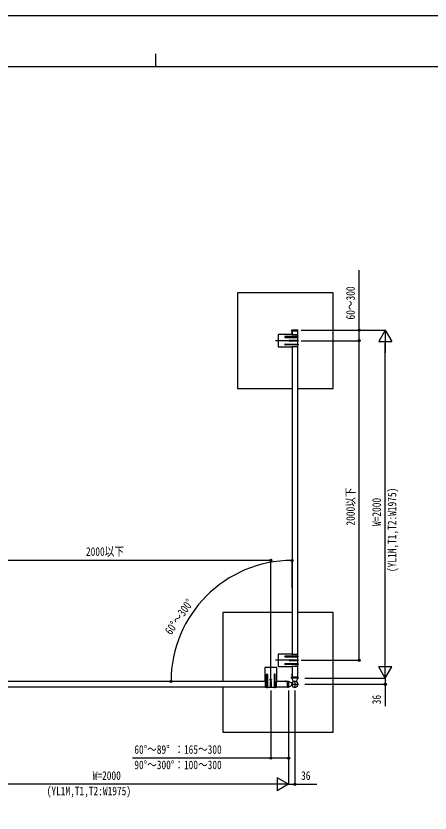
# Model space of a CAD drawing. Units: millimetres, scale not verified. Extents: x -6308 to 6308, y -4455 to 4455.
# Drawn here: x -811 to 1570, y -128 to 4455 of the extents above; entities that cross this region are included whole.
import ezdxf
from ezdxf.enums import TextEntityAlignment as Align

# ---------------------------------------------------------------- set-up
doc = ezdxf.new("R2010")
doc.units = ezdxf.units.MM
doc.header["$LTSCALE"] = 20
for name, color, linetype in [('0-3_YKK_12', 2, 'Continuous'), ('0-4_YKK_A1', 4, 'Continuous'), ('0-5_YKK_D', 6, 'Continuous'), ('0-6_YKK_ZWAK', 7, 'Continuous')]:
    doc.layers.add(name, color=color, linetype=linetype)
doc.styles.add('ＭＳ ゴシック', font='')
doc.styles.get('ＭＳ ゴシック').set_extended_font_data('MS Gothic')

msp = doc.modelspace()

# ---------------------------------------------------------------- linework, layer by layer
at = {"layer": '0-3_YKK_12'}
for p, q in [((776.93, 2587.5), (681.93, 2587.5)), ((776.93, 750.2), (681.93, 750.2)), ((654.83, 628.1), (654.83, 723.1)), ((772.42, 612.1), (813.44, 612.1)), ((792.93, 632.8), (792.93, 591.4))]:
    msp.add_line(p, q, dxfattribs=at)
at = {"layer": '0-4_YKK_A1'}
for p, q in [((696.93, 2621), (696.93, 2554)), ((774.93, 2622.5), (698.43, 2622.5)), ((774.7, 2642.42), (775.11, 2649.16)), ((774.93, 2622.5), (776.93, 2620.5)), ((775.68, 2642.1), (775, 2642.1)), ((810.18, 2642.1), (775.68, 2642.1)), ((776.11, 2650.1), (809.75, 2650.1)), ((776.42, 2635.3), (776.42, 2625.9)), ((776.93, 2635.3), (776.42, 2635.3)), ((776.93, 2625.9), (776.42, 2625.9)), ((776.93, 2642.1), (776.93, 2620.5)), ((776.93, 2635.3), (776.93, 2625.9)), ((776.93, 2632.6), (776.93, 2628.6)), ((776.93, 2625.1), (776.93, 2620.5)), ((780.47, 2620.5), (776.93, 2620.5)), ((799.47, 2620.5), (781.39, 2620.5)), ((810.43, 2620.5), (800.39, 2620.5)), ((808.93, 2642.1), (808.93, 2620.5)), ((810.86, 2642.1), (810.18, 2642.1)), ((810.43, 2612), (810.43, 2620.5)), ((811.16, 2642.42), (810.75, 2649.16)), ((810.43, 2612), (737.43, 2612)), ((737.43, 2607), (810.43, 2607)), ((737.43, 2568), (810.43, 2568)), ((760.68, 2587.5), (773.18, 2587.5)), ((765.69, 2587.09), (764.86, 2587.09)), ((768.18, 2587.92), (769.01, 2587.92)), ((778.23, 2590), (810.43, 2590)), ((810.43, 2585), (778.23, 2585)), ((810.43, 2590), (810.43, 2607)), ((810.43, 2568), (810.43, 2585)), ((811.43, 2608), (811.43, 2611)), ((811.43, 2589), (811.43, 2586)), ((811.43, 2567), (811.43, 2564)), ((698.43, 2552.5), (774.93, 2552.5)), ((810.43, 2563), (737.43, 2563)), ((776.93, 2554.5), (774.93, 2552.5)), ((776.93, 2554.5), (776.93, 783.2)), ((776.93, 2554.5), (780.47, 2554.5)), ((781.39, 2554.5), (799.47, 2554.5)), ((800.39, 2554.5), (810.43, 2554.5)), ((808.93, 2554.5), (808.93, 783.2)), ((810.43, 2554.5), (810.43, 2563)), ((696.93, 783.7), (696.93, 716.7)), ((774.93, 785.2), (698.43, 785.2)), ((774.93, 785.2), (776.93, 783.2)), ((780.47, 783.2), (776.93, 783.2)), ((799.47, 783.2), (781.39, 783.2)), ((810.43, 783.2), (800.39, 783.2)), ((810.43, 774.7), (810.43, 783.2)), ((810.43, 774.7), (737.43, 774.7)), ((737.43, 769.7), (810.43, 769.7)), ((760.68, 750.2), (773.18, 750.2)), ((765.69, 749.78), (764.86, 749.78)), ((768.18, 750.61), (769.01, 750.61)), ((778.23, 752.7), (810.43, 752.7)), ((810.43, 747.7), (778.23, 747.7)), ((810.43, 752.7), (810.43, 769.7)), ((810.43, 730.7), (810.43, 747.7)), ((811.43, 770.7), (811.43, 773.7)), ((811.43, 751.7), (811.43, 748.7)), ((619.83, 706.6), (619.83, 630.1)), ((688.33, 708.1), (621.33, 708.1)), ((689.83, 630.1), (689.83, 706.6)), ((698.43, 715.2), (774.93, 715.2)), ((737.43, 730.7), (810.43, 730.7)), ((810.43, 725.7), (737.43, 725.7)), ((776.93, 717.2), (774.93, 715.2)), ((776.93, 717.2), (776.93, 654.1)), ((776.93, 717.2), (780.47, 717.2)), ((781.39, 717.2), (799.47, 717.2)), ((800.39, 717.2), (810.43, 717.2)), ((808.93, 717.2), (808.93, 654.1)), ((810.43, 717.2), (810.43, 725.7)), ((811.43, 729.7), (811.43, 726.7)), ((630.33, 594.6), (630.33, 667.6)), ((635.33, 667.6), (635.33, 594.6)), ((674.33, 667.6), (674.33, 594.6)), ((679.33, 594.6), (679.33, 667.6)), ((774.68, 648.4), (774.73, 653.8)), ((774.68, 648.56), (774.68, 648.1)), ((774.98, 648.1), (774.68, 648.1)), ((775.68, 648.1), (774.98, 648.1)), ((775.03, 654.1), (775.73, 654.1)), ((810.18, 648.1), (775.68, 648.1)), ((775.73, 654.1), (810.13, 654.1)), ((783.24, 632.88), (776.14, 648.1)), ((776.42, 670.3), (776.42, 660.9)), ((776.93, 670.3), (776.42, 670.3)), ((776.93, 660.9), (776.42, 660.9)), ((776.93, 670.3), (776.93, 660.9)), ((776.93, 667.6), (776.93, 663.6)), ((809.72, 648.1), (802.62, 632.88)), ((810.13, 654.1), (810.83, 654.1)), ((810.88, 648.1), (810.18, 648.1)), ((810.88, 648.1), (811.18, 648.1)), ((811.13, 653.8), (811.18, 648.4)), ((811.18, 648.56), (811.18, 648.1)), ((621.83, 628.1), (-1149.57, 628.1)), ((621.83, 596.1), (-1149.57, 596.1)), ((621.83, 628.1), (619.83, 630.1)), ((621.83, 628.1), (621.83, 624.56)), ((621.83, 623.64), (621.83, 605.56)), ((621.83, 604.64), (621.83, 594.6)), ((648.58, 638.1), (661.08, 638.1)), ((652.33, 594.6), (652.33, 626.8)), ((653.59, 637.68), (652.76, 637.68)), ((656.08, 638.51), (656.91, 638.51)), ((657.33, 626.8), (657.33, 594.6)), ((689.83, 630.1), (687.83, 628.1)), ((750.93, 628.1), (687.83, 628.1)), ((687.83, 624.56), (687.83, 628.1)), ((687.83, 605.56), (687.83, 623.64)), ((687.83, 594.6), (687.83, 604.64)), ((750.93, 596.1), (687.83, 596.1)), ((744.13, 628.61), (734.73, 628.61)), ((734.73, 628.1), (734.73, 628.61)), ((744.13, 628.1), (734.73, 628.1)), ((741.43, 628.1), (737.43, 628.1)), ((744.13, 628.1), (744.13, 628.61)), ((750.93, 629.3), (750.93, 630)), ((750.93, 594.9), (750.93, 629.3)), ((751.23, 630.3), (756.63, 630.35)), ((756.93, 630.05), (756.93, 629.35)), ((756.93, 629.35), (756.93, 594.85)), ((756.93, 628.89), (776.35, 619.83)), ((776.35, 604.37), (756.93, 595.31)), ((772.42, 612.1), (813.44, 612.1)), ((776.15, 617.72), (775.87, 617.85)), ((781.63, 625.73), (782.69, 626.87)), ((792.93, 632.8), (792.93, 591.4)), ((803.17, 626.87), (804.23, 625.73)), ((806.56, 623.4), (806.34, 623.22)), ((806.56, 600.8), (806.34, 600.98)), ((806.73, 623.19), (806.56, 623.4)), ((806.56, 600.8), (806.75, 601.04)), ((621.83, 594.6), (630.33, 594.6)), ((634.33, 593.6), (631.33, 593.6)), ((635.33, 594.6), (652.33, 594.6)), ((656.33, 593.6), (653.33, 593.6)), ((657.33, 594.6), (674.33, 594.6)), ((675.33, 593.6), (678.33, 593.6)), ((679.33, 594.6), (687.83, 594.6)), ((750.93, 594.2), (750.93, 594.9)), ((756.63, 593.85), (751.23, 593.9)), ((756.93, 594.85), (756.93, 594.15))]:
    msp.add_line(p, q, dxfattribs=at)
for points in [[(808.93, 2312.5), (1012.93, 2312.5), (1012.93, 2862.5), (462.93, 2862.5), (462.93, 2312.5), (776.93, 2312.5)], [(774.78, 2632.7), (776.72, 2631.75), (777.34, 2630.6)], [(774.78, 2628.5), (776.72, 2629.45), (777.34, 2630.6)], [(764.86, 2587.09), (764.86, 2587.92), (765.69, 2587.92)], [(766.52, 2588.74), (766.52, 2589.57), (767.35, 2589.57), (767.35, 2588.74)], [(767.35, 2586.26), (767.35, 2585.43), (766.52, 2585.43), (766.52, 2586.26)], [(769.01, 2587.92), (769.01, 2587.09), (768.18, 2587.09)], [(776.93, 1025.2), (379.83, 1025.2), (379.83, 628.1)], [(379.83, 596.1), (379.83, 337.1), (1012.93, 337.1), (1012.93, 1025.2), (808.93, 1025.2)], [(764.86, 749.78), (764.86, 750.61), (765.69, 750.61)], [(766.52, 751.44), (766.52, 752.27), (767.35, 752.27), (767.35, 751.44)], [(767.35, 748.95), (767.35, 748.12), (766.52, 748.12), (766.52, 748.95)], [(769.01, 750.61), (769.01, 749.78), (768.18, 749.78)], [(774.78, 667.7), (776.72, 666.75), (777.34, 665.6)], [(774.78, 663.5), (776.72, 664.45), (777.34, 665.6)], [(652.76, 637.68), (652.76, 638.51), (653.59, 638.51)], [(654.42, 639.34), (654.42, 640.17), (655.25, 640.17), (655.25, 639.34)], [(655.25, 636.85), (655.25, 636.02), (654.42, 636.02), (654.42, 636.85)], [(656.91, 638.51), (656.91, 637.68), (656.08, 637.68)], [(737.33, 630.25), (738.28, 628.31), (739.43, 627.69)], [(741.53, 630.25), (740.58, 628.31), (739.43, 627.69)], [(807.54, 622.11), (807.51, 622.13), (806.34, 623.22)], [(806.34, 600.98), (807.51, 602.07), (807.54, 602.09)], [(807.55, 622.07), (807.55, 622.08), (807.54, 622.1), (807.54, 622.1), (807.54, 622.11), (807.54, 622.11), (807.54, 622.11)], [(807.54, 602.09), (807.54, 602.09), (807.54, 602.1), (807.54, 602.1), (807.55, 602.13)]]:
    msp.add_lwpolyline(points, dxfattribs=at)
for centre in [(766.93, 2587.5), (766.93, 750.2), (654.83, 638.1)]:
    msp.add_circle(centre, 4.25, dxfattribs=at)
for centre, radius, start, end in [((698.43, 2621), 1.5, 90, 180), ((780.98, 2630.6), 6.55, 134.12696, 225.87304), ((775, 2642.4), 0.3, 176.5, 270), ((776.11, 2649.1), 1, 90, 176.5), ((780.93, 2620.7), 0.5, 203.57818, 336.42182), ((799.93, 2620.7), 0.5, 203.57818, 336.42182), ((809.75, 2649.1), 1, 3.5, 90), ((810.86, 2642.4), 0.3, 270, 3.5), ((737.43, 2609.5), 2.5, 90, 270), ((737.43, 2565.5), 2.5, 90, 270), ((765.69, 2588.74), 0.83, 270, 0), ((765.69, 2586.26), 0.83, 0, 90), ((768.18, 2588.74), 0.83, 180, 270), ((768.18, 2586.26), 0.83, 90, 180), ((778.23, 2587.5), 2.5, 90, 270), ((810.43, 2611), 1, 0, 90), ((810.43, 2608), 1, 270, 0), ((810.43, 2589), 1, 0, 90), ((810.43, 2586), 1, 270, 0), ((810.43, 2567), 1, 0, 90), ((698.43, 2554), 1.5, 180, 270), ((780.93, 2554.3), 0.5, 23.57818, 156.42182), ((799.93, 2554.3), 0.5, 23.57818, 156.42182), ((810.43, 2564), 1, 270, 0), ((698.43, 783.7), 1.5, 90, 180), ((780.93, 783.4), 0.5, 203.57818, 336.42182), ((799.93, 783.4), 0.5, 203.57818, 336.42182), ((737.43, 772.2), 2.5, 90, 270), ((765.69, 751.44), 0.83, 270, 0), ((765.69, 748.95), 0.83, 0, 90), ((768.18, 751.44), 0.83, 180, 270), ((768.18, 748.95), 0.83, 90, 180), ((778.23, 750.2), 2.5, 90, 270), ((810.43, 773.7), 1, 0, 90), ((810.43, 770.7), 1, 270, 0), ((810.43, 751.7), 1, 0, 90), ((810.43, 748.7), 1, 270, 0), ((621.33, 706.6), 1.5, 90, 180), ((688.33, 706.6), 1.5, 0, 90), ((698.43, 716.7), 1.5, 180, 270), ((737.43, 728.2), 2.5, 90, 270), ((780.93, 717), 0.5, 23.57818, 156.42182), ((799.93, 717), 0.5, 23.57818, 156.42182), ((810.43, 729.7), 1, 0, 90), ((810.43, 726.7), 1, 270, 0), ((632.83, 667.6), 2.5, 0, 180), ((676.83, 667.6), 2.5, 0, 180), ((780.98, 665.6), 6.55, 134.12696, 225.87304), ((774.98, 648.4), 0.3, 179.5, 270), ((775.03, 653.8), 0.3, 90, 179.5), ((810.83, 653.8), 0.3, 0.5, 90), ((810.88, 648.4), 0.3, 270, 0.5), ((621.63, 624.1), 0.5, 293.57818, 66.42182), ((621.63, 605.1), 0.5, 293.57818, 66.42182), ((654.83, 626.8), 2.5, 0, 180), ((653.59, 639.34), 0.83, 270, 0), ((653.59, 636.85), 0.83, 0, 90), ((656.08, 639.34), 0.83, 180, 270), ((656.08, 636.85), 0.83, 90, 180), ((688.03, 624.1), 0.5, 113.57818, 246.42182), ((688.03, 605.1), 0.5, 113.57818, 246.42182), ((739.43, 624.05), 6.55, 44.12696, 135.87304), ((751.23, 630), 0.3, 90.5, 180), ((756.63, 630.05), 0.3, 0, 90.5), ((774.69, 627.23), 6, 245, 320.33515), ((774.69, 596.97), 6, 39.66485, 115), ((792.93, 612.1), 18, 155.93932, 204.06068), ((792.93, 612.1), 17.7, 129.66485, 50.33515), ((792.93, 612.1), 17.43, 39.66485, 320.33515), ((776.22, 619.56), 0.3, 335.93932, 65), ((776.22, 604.64), 0.3, 295, 24.06068), ((777.8, 630.34), 6, 324.57174, 25), ((808.06, 630.34), 6, 155, 215.42826), ((804.96, 624.05), 3.23, 323.10536, 327.9839), ((804.96, 600.15), 3.23, 32.0161, 36.89464), ((792.93, 612.1), 17.7, 325.71084, 34.28916), ((631.33, 594.6), 1, 180, 270), ((634.33, 594.6), 1, 270, 0), ((653.33, 594.6), 1, 180, 270), ((656.33, 594.6), 1, 270, 0), ((675.33, 594.6), 1, 180, 270), ((678.33, 594.6), 1, 270, 0), ((751.23, 594.2), 0.3, 180, 269.5), ((756.63, 594.15), 0.3, 269.5, 0)]:
    msp.add_arc(centre, radius, start, end, dxfattribs=at)
at = {"layer": '0-5_YKK_D'}
for p, q in [((828.93, 2648.1), (1163.93, 2648.1)), ((828.93, 2648.1), (1313.93, 2648.1)), ((1312.93, 2648.1), (1275.43, 2583.15)), ((1312.93, 2648.1), (1350.43, 2583.15)), ((1312.93, 2648.1), (1312.93, 2518.2)), ((828.93, 2587.5), (1163.93, 2587.5)), ((828.93, 2587.5), (1163.93, 2587.5)), ((1162.93, 750.2), (1162.93, 2587.5)), ((1275.43, 2583.15), (1350.43, 2583.15)), ((1312.93, 723.1), (1312.93, 2573.1)), ((-1182.57, 1325.2), (654.83, 1325.2)), ((654.83, 724.1), (654.83, 1326.2)), ((776.93, 1164.43), (776.93, 1324.98)), ((828.93, 750.2), (1163.93, 750.2)), ((1312.93, 648.1), (1312.93, 778)), ((1312.93, 648.1), (1275.43, 713.05)), ((1350.43, 713.05), (1275.43, 713.05)), ((1312.93, 648.1), (1350.43, 713.05)), ((849.93, 648.1), (1313.93, 648.1)), ((849.93, 648.1), (1313.93, 648.1)), ((849.93, 612.1), (1313.93, 612.1)), ((654.83, 576.1), (654.83, 186.1)), ((756.93, 576.1), (756.93, 36.1)), ((756.93, 576.1), (756.93, 186.1)), ((756.93, 576.1), (756.93, 36.1)), ((792.93, 576.1), (792.93, 36.1)), ((756.93, 37.1), (691.98, 74.6)), ((691.98, 74.6), (691.98, -0.4)), ((681.93, 37.1), (-1168.07, 37.1)), ((756.93, 37.1), (627.03, 37.1)), ((756.93, 37.1), (691.98, -0.4))]:
    msp.add_line(p, q, dxfattribs=at)
for points in [[(1162.93, 2587.5), (1162.93, 2648.1), (1162.93, 2993.7)], [(1312.93, 648.1), (1312.93, 612.1), (1312.93, 486.4)], [(756.93, 187.1), (654.83, 187.1), (-140.47, 187.1)], [(756.93, 37.1), (792.93, 37.1), (918.63, 37.1)]]:
    msp.add_lwpolyline(points, dxfattribs=at)
for centre in [(1162.93, 2648.1), (1162.93, 2587.5), (1162.93, 2587.5), (654.83, 1325.2), (776.93, 1323.98), (1162.93, 750.2), (81.05, 628.1), (1312.93, 612.1), (654.83, 187.1), (756.93, 187.1), (792.93, 37.1)]:
    msp.add_circle(centre, 6.38, dxfattribs=at)
msp.add_arc((776.93, 628.1), 695.88, 90, 180, dxfattribs=at)
at = {"layer": '0-6_YKK_ZWAK'}
for p, q in [((-7.47, 4237.5), (-7.47, 4162.5)), ((5842.53, 4162.5), (-5857.47, 4162.5))]:
    msp.add_line(p, q, dxfattribs=at)
msp.add_lwpolyline([(-6307.5, -4455), (6307.5, -4455), (6307.5, 4455), (-6307.5, 4455)], close=True, dxfattribs=at)

# ---------------------------------------------------------------- texts
at = {"layer": '0-5_YKK_D', "style": 'ＭＳ ゴシック', "width": 0.8}
for s, rotation, p in [('60～300', 90, (1152.43, 2709.6)), ('2000以下', 90, (1152.43, 1524.85)), ('(YL1M,T1,T2:W1975)', 90, (1390.93, 1257.5)), ('W=2000', 90, (1302.43, 1522.1)), ('60°～300°', 55.205, (94.14, 883.38)), ('36', 90, (1302.43, 496.9))]:
    msp.add_text(s, height=49.49, rotation=rotation, dxfattribs=at).set_placement(p, align=Align.BOTTOM_LEFT)
for s, p in [('2000以下', (-407.87, 1335.7)), ('60°～89° ：165～300', (-129.97, 197.6)), ('90°～300°：100～300', (-129.97, 109.1)), ('W=2000', (-369.07, 47.6)), ('36', (828.93, 47.6)), ('(YL1M,T1,T2:W1975)', (-633.67, -40.9))]:
    msp.add_text(s, height=49.49, dxfattribs=at).set_placement(p, align=Align.BOTTOM_LEFT)

doc.saveas('drawing.dxf')
